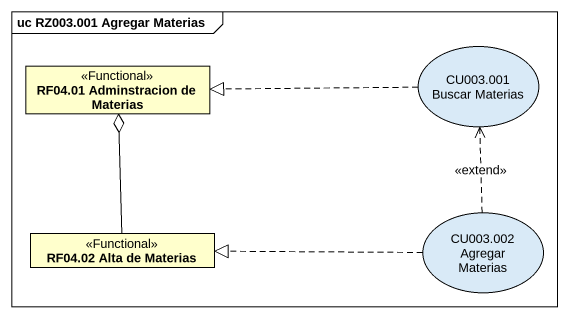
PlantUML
@startuml
mainframe uc RZ003.001 Agregar Materias
allowmixing
hide circle
hide empty members
class "RF04.01 Adminstracion de Materias" as RF04_01_Adminstracion_de <<Functional>>
usecase "CU003.001 Buscar Materias" as CU003_001_Buscar_Materias
class "RF04.02 Alta de Materias" as RF04_02_Alta_de_Materias <<Functional>>
usecase "CU003.002 Agregar Materias" as CU003_002_Agregar_Materias
CU003_001_Buscar_Materias .left.|> RF04_01_Adminstracion_de
RF04_02_Alta_de_Materias -up-o RF04_01_Adminstracion_de
CU003_002_Agregar_Materias .up.> CU003_001_Buscar_Materias : <<extend>>
CU003_002_Agregar_Materias .left.|> RF04_02_Alta_de_Materias
@enduml
